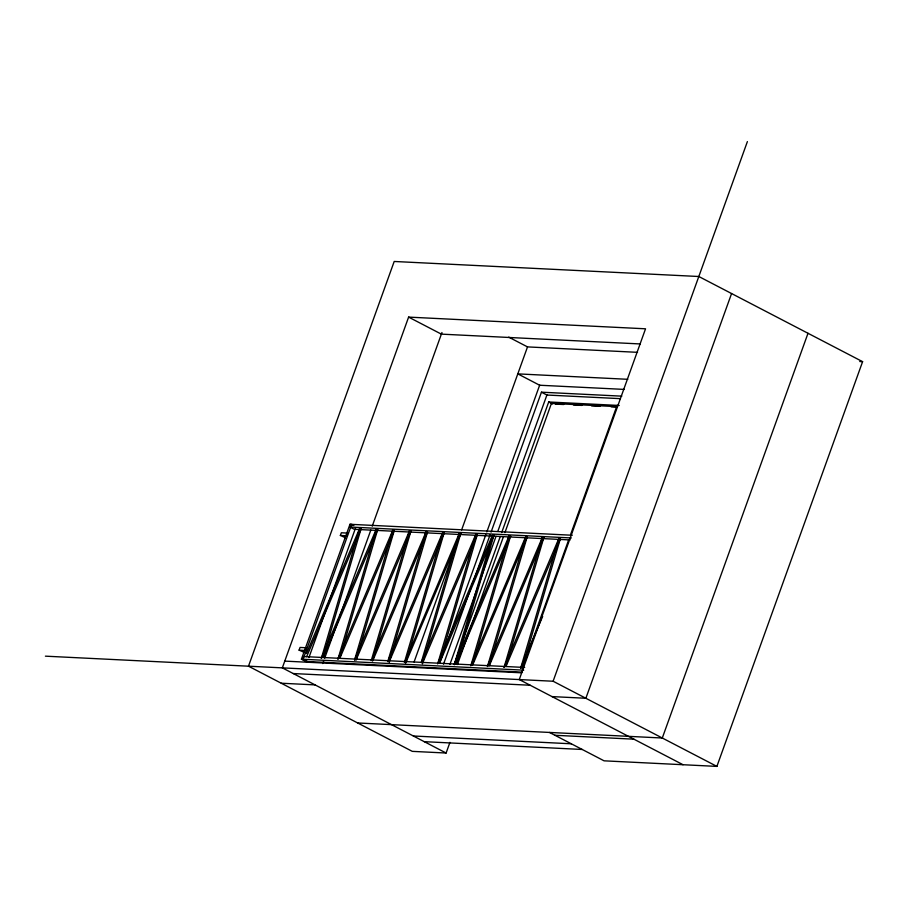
<?xml version="1.0" encoding="UTF-8"?>
<svg xmlns="http://www.w3.org/2000/svg" width="908" height="908" viewBox="0 0 908 908"><rect width="100%" height="100%" fill="white"/><g stroke="black" fill="none" stroke-linecap="round" stroke-linejoin="round"><path stroke-width="1.36" d="M321.33 658.323L359.659 528.399L360.431 528.365L361.066 528.751L323.135 657.301M337.946 659.14L376.264 529.216L377.047 529.194L377.671 529.58L339.751 658.118M354.551 659.957L392.88 530.034L393.652 530.011L394.288 530.397L355.959 660.298M372.564 661.115L410.893 531.214L410.189 530.805L410.881 531.259L356.458 659.129M387.773 661.603L426.09 531.657L426.874 531.645L427.509 532.031L389.18 661.932M405.785 662.749L444.114 532.837L443.479 532.474L442.718 532.44L404.389 662.42L405.161 662.397M421.391 661.887L459.323 533.314L460.708 533.632L422.402 663.578M438.008 662.704L475.928 534.142L476.7 534.108L477.336 534.494L439.404 663.044M454.613 663.532L492.772 534.869L493.941 535.311L456.02 663.861M470.832 665.7L509.15 535.777L509.921 535.754L510.557 536.14L472.625 664.679M487.437 666.517L525.755 536.605L526.538 536.571L527.162 536.957L489.242 665.507M504.054 667.346L542.371 537.423L543.143 537.388L543.756 537.82L542.428 537.332L543.654 537.865L489.344 665.689M505.847 666.324L543.767 537.752M520.659 668.163L558.976 538.24L560.372 538.637L505.949 666.517M522.066 668.492L560.384 538.603L559.759 538.217L560.315 538.705L559.01 538.16L504.099 667.21M683.043 764.729L519.263 679.559L645.543 328.798L408.611 317.108L282.331 667.868L446.112 753.027L449.948 742.358M299.084 650.151L300.049 647.449L306.405 647.767L305.429 650.457L299.084 650.151L304.634 652.477M340.364 535.47L341.34 532.78L347.685 533.087L346.708 535.788L340.364 535.47L345.528 537.786M303.454 652.421L304.101 650.616M344.734 537.752L345.381 535.947M522.463 672.158L305.792 661.455L301.422 659.185L349.989 524.279L572.278 535.255M570.065 539.942L354.234 529.296L349.864 527.015L350.84 524.325L353.019 525.46M308.913 657.574L328.435 603.343M329.388 600.699L355.573 527.957M322.771 663.555L323.736 660.876M324.689 658.221L338.639 619.494M339.581 616.884L370.827 530.068M372.223 526.186L441.958 332.521M414.082 661.955L454.953 548.443M458.79 537.774L460.696 533.734L459.516 533.212L460.696 533.598M461.616 529.92L527.514 346.901L637.518 352.327M439.767 662.636L443.127 653.306M444.08 650.639L485.859 534.608M486.824 531.94L539.636 385.23L624.25 389.407M443.535 664.134L471.365 586.818M472.33 584.15L490.082 534.823M491.046 532.156L541.44 392.188L621.821 396.16M449.948 664.304L496.029 536.333M497.947 530.998L546.9 395.025L620.232 398.646M454.204 664.463L458.994 651.138M459.959 648.482L500.251 536.56M501.693 532.553L548.704 401.983L619.222 405.467M457.405 664.554L503.463 536.639M504.905 532.644L551.428 403.402L617.043 406.636M522.599 667.845L527.4 654.52M528.354 651.853L568.646 539.931M570.564 534.608L617.1 405.354M45.4 656.166L553.108 681.238L747.386 141.603M731.576 293.545L585.864 698.263L552.019 696.595M808.006 333.281L662.295 738.011L357.673 722.972M549.476 732.438L604.07 760.825L716.889 766.397L862.6 361.668L698.82 276.509L394.197 261.47L248.486 666.188L412.266 751.359L446.112 753.027M306.416 653.499L359.704 528.263L360.964 528.865M306.632 656.677L361.009 528.865M321.387 658.187L376.309 529.092M323.237 657.494L377.66 529.614L376.389 529.092M337.992 659.015L392.926 529.909L394.265 530.431L393.607 530.124M339.853 658.311L394.231 530.499L392.88 530.034M354.608 659.832L409.531 530.726L410.155 531.112M373.075 659.957L427.475 532.088L426.192 531.555L371.213 660.649L409.485 530.862L410.836 531.282L409.849 531.123M387.864 661.467L442.752 532.372L443.445 532.587L444.103 532.894L389.135 662.068M404.786 662.375L459.369 533.189L460.265 533.677M405.74 662.885L460.651 533.711M421.596 661.819L475.974 534.006L476.666 534.222L477.324 534.54L422.356 663.703M437.656 663.93L492.59 534.835L493.929 535.266M439.506 663.237L493.861 535.402M454.261 664.747L509.195 535.652L510.546 536.174M456.122 664.054L510.478 536.174M470.877 665.575L525.811 536.469L527.151 537.003M472.728 664.872L527.003 537.048M487.483 666.393L542.416 537.286M520.704 668.027L542.678 616.396M426.192 531.634L426.771 531.929M492.613 534.891L493.782 535.414L492.567 535.016M392.926 529.943L393.55 530.283M640.219 343.95L441.367 334.133L408.611 317.108M859.763 361.532L862.6 361.668M627.803 379.306L517.798 373.88L540.135 385.491M555.31 404.105L563.686 404.514M573.459 405.002L581.835 405.411M591.607 405.899L599.984 406.307M611.152 406.863L616.736 407.136M349.864 527.015L571.302 537.956M524.676 667.459L303.238 656.529L302.273 659.231L306.643 661.501M301.422 659.185L523.712 670.161M284.76 661.115L521.691 672.817M293.25 673.543L530.181 685.245M281.242 683.225L315.087 684.893M554.936 735.276L633.909 739.18M413.356 735.991L571.314 743.788M424.274 741.666L582.232 749.475M543.62 537.876L542.859 537.74M526.243 536.912L526.572 536.9M443.07 532.769L443.955 532.951L442.718 532.519M426.522 531.975L427.373 532.133L426.113 531.702M543.109 537.695L542.371 537.423M443.308 532.712L442.775 532.44M508.718 337.129L527.514 346.901M541.44 392.188L547.501 395.343M548.704 401.983L552.518 403.969M353.87 525.494L351.691 524.359L303.113 659.276L307.483 661.546M349.989 524.279L352.179 525.414M553.108 681.238L716.889 766.397M509.206 535.686L510.489 536.242L509.229 535.675M477.086 534.596L475.962 534.188L477.177 534.585M377.183 529.648L376.264 529.216L377.274 529.591"/></g></svg>
